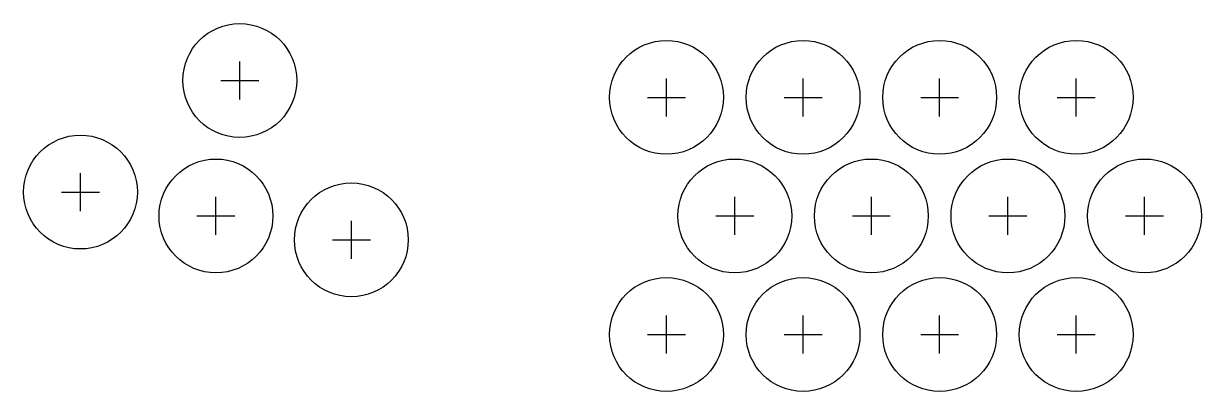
# Model space of a CAD drawing. Header units: millimetres. Extents: x -41 to 208, y -37 to 41.
import ezdxf

# ---------------------------------------------------------------- set-up
doc = ezdxf.new("R2010")
doc.units = ezdxf.units.MM
doc.layers.add('BUTTONS', color=1, linetype='Continuous')
doc.layers.add('REFERENCE', color=8, linetype='Continuous')

msp = doc.modelspace()

# ---------------------------------------------------------------- linework, layer by layer
at = {"layer": 'BUTTONS'}
for centre in [(5.0358, 28.5594), (95, 25), (123.8, 25), (152.6, 25), (181.4, 25), (-28.5594, 5.0358), (0, 0), (109.4, 0), (138.2, 0), (167, 0), (195.8, 0), (28.5594, -5.0358), (95, -25), (123.8, -25), (152.6, -25), (181.4, -25)]:
    msp.add_circle(centre, 12, dxfattribs=at)
at = {"layer": 'REFERENCE'}
for p, q in [((5.0358, 24.5594), (5.0358, 32.5594)), ((1.0358, 28.5594), (9.0358, 28.5594)), ((95, 21), (95, 29)), ((123.8, 21), (123.8, 29)), ((152.6, 21), (152.6, 29)), ((181.4, 21), (181.4, 29)), ((91, 25), (99, 25)), ((119.8, 25), (127.8, 25)), ((148.6, 25), (156.6, 25)), ((177.4, 25), (185.4, 25)), ((-28.5594, 1.0358), (-28.5594, 9.0358)), ((-32.5594, 5.0358), (-24.5594, 5.0358)), ((0, -4), (0, 4)), ((109.4, -4), (109.4, 4)), ((138.2, -4), (138.2, 4)), ((167, -4), (167, 4)), ((195.8, -4), (195.8, 4)), ((-4, 0), (4, 0)), ((105.4, 0), (113.4, 0)), ((134.2, 0), (142.2, 0)), ((163, 0), (171, 0)), ((191.8, 0), (199.8, 0)), ((28.5594, -9.0358), (28.5594, -1.0358)), ((24.5594, -5.0358), (32.5594, -5.0358)), ((95, -29), (95, -21)), ((123.8, -29), (123.8, -21)), ((152.6, -29), (152.6, -21)), ((181.4, -29), (181.4, -21)), ((91, -25), (99, -25)), ((119.8, -25), (127.8, -25)), ((148.6, -25), (156.6, -25)), ((177.4, -25), (185.4, -25))]:
    msp.add_line(p, q, dxfattribs=at)

doc.saveas('drawing.dxf')
